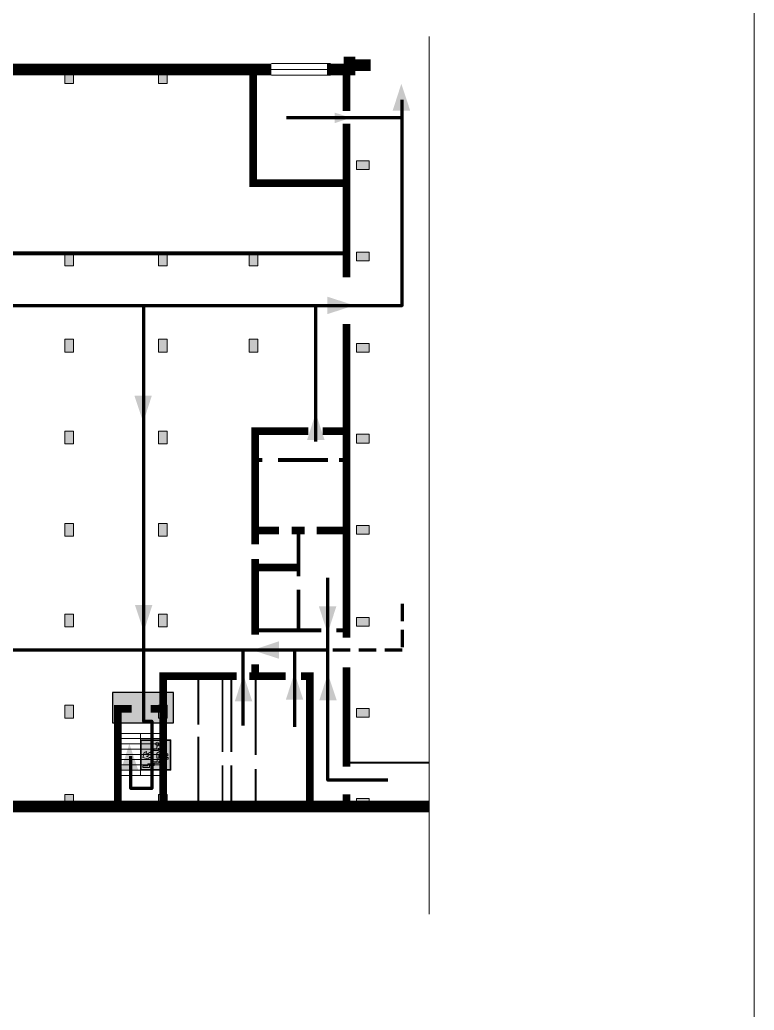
# Model space of a CAD drawing. Header units: millimetres. Extents: x 13810 to 67229, y 12374 to 21950.
# Drawn here: x 39192.7 to 39362.3, y 15043.3 to 15272 of the extents above; entities that cross this region are included whole.
import ezdxf

# ---------------------------------------------------------------- set-up
doc = ezdxf.new("R2010")
doc.units = ezdxf.units.MM
doc.linetypes.add('{ Wide Dash }', pattern=[12, 4, -2, 4, -2])
doc.layers.add('План_Штампы', color=7, linetype='Continuous')

# ---------------------------------------------------------------- blocks, each defined once
blk = doc.blocks.new('A$C7B4425F7')
at = {"true_color": 0xffffff}
blk.add_hatch(color=7, dxfattribs=at).paths.add_polyline_path([(0, 0), (-16, 0), (-16, -8), (0, -8)])
h = blk.add_hatch(color=126)
h.paths.add_polyline_path([(-0.2, -0.2), (-15.8, -0.2), (-15.8, -7.8), (-0.2, -7.8)])
h.paths.add_polyline_path([(-11.76, -2.03), (-11.76, -3.66), (-11.17, -3.66, -0.568275), (-11.17, -6.18), (-12.58, -6.18), (-12.58, -2.03)], flags=16)
h.paths.add_polyline_path([(-13.33, -4.12, -0.495768), (-13.59, -6.18), (-15.03, -6.18), (-15.03, -2.03), (-13.59, -2.03, -0.487973)], flags=16)
h.paths.add_polyline_path([(-10.25, -2.03), (-9.48, -2.03), (-9.48, -6.18), (-10.25, -6.18)], flags=16)
h.paths.add_polyline_path([(-13.84, -3.69), (-14.24, -3.69), (-14.24, -3.03), (-13.9, -3.03, -0.692621)], flags=0)
h.paths.add_polyline_path([(-9.15, -2.03), (-8.4, -2.03), (-8.04, -3.07), (-7.68, -2.03), (-6.93, -2.03), (-7.64, -4.1), (-6.93, -6.18), (-7.68, -6.18), (-8.04, -5.14), (-8.4, -6.18), (-9.15, -6.18), (-8.44, -4.1)], flags=16)
h.paths.add_polyline_path([(-11.76, -4.46), (-11.42, -4.46, -0.692621), (-11.36, -5.12), (-11.76, -5.12)], flags=0)
h.paths.add_polyline_path([(-13.9, -5.2), (-14.24, -5.2), (-14.24, -4.55), (-13.84, -4.55, -0.708038)], flags=0)
edge = h.paths.add_edge_path(flags=16)
edge.add_ellipse((-5.51, -4.08), major_axis=(0, 2.05), ratio=0.586184, start_angle=0, end_angle=360)
edge = h.paths.add_edge_path(flags=0)
edge.add_ellipse((-5.51, -4.08), major_axis=(0, 1.14), ratio=0.454828, start_angle=0, end_angle=360)
h.paths.add_polyline_path([(-4.13, -4.96, 0.377264), (-3.48, -4.52, 0.0555), (-3.16, -2.03), (-1.66, -2.03), (-1.66, -4.96), (-0.96, -4.96), (-0.96, -7.01), (-1.75, -7.01), (-1.75, -6.18), (-3.3, -6.18), (-3.3, -7.02), (-4.13, -7.02)], flags=16)
h.paths.add_polyline_path([(-2.73, -2.91), (-2.28, -2.91), (-2.28, -4.96), (-3.05, -4.96, 0.079136)], flags=0)
at = {"color": 126}
blk.add_lwpolyline([(-16, -8), (0, -8), (0, 0), (-16, 0)], close=True, dxfattribs=at)
blk = doc.blocks.new('вниз 3')
at = {"lineweight": 0, "true_color": 0xffffff}
h = blk.add_hatch(color=7, dxfattribs=at)
h.dxf.hatch_style = 1
h.paths.add_polyline_path([(40997.5, -4475.69), (40997.25, -4475.28), (40995.76, -4476.15), (40995.97, -4475.23), (40995.39, -4475.56), (40995.05, -4476.83), (40996.33, -4477.17), (40996.91, -4476.83), (40996, -4476.55)], flags=0)
h.paths.add_polyline_path([(40999.81, -4473.95), (41000.22, -4473.95), (41000.64, -4474.67), (41001.03, -4474.43), (41000.46, -4473.49), (41000.42, -4473.49), (40999.43, -4473.49), (40998.68, -4473.92), (40998.68, -4474.57), (40997.88, -4474.57), (40997.88, -4475), (40999.14, -4475), (40999.14, -4474.43), (40999.14, -4474.38), (40999.59, -4475.15), (40998.72, -4475.67), (40998.72, -4477.06), (40999.24, -4477.06), (40999.24, -4475.96), (40999.95, -4475.56), (40999.95, -4476.43), (41001.61, -4476.43), (41001.61, -4475.88), (41000.47, -4475.88), (41000.47, -4475.12)], flags=0)
h.paths.add_polyline_path([(40999.2, -4473.24, 1), (40998.35, -4473.24, 1)], flags=0)
h.paths.add_polyline_path([(41000.46, -4477.26), (41001.69, -4477.26), (41001.69, -4476.84), (41000.03, -4476.84), (41000.03, -4477.39), (40998.78, -4477.39), (40998.78, -4477.95), (40997.53, -4477.95), (40997.53, -4478.5), (40996.29, -4478.5), (40996.29, -4479.06), (40995.05, -4479.06), (40995.05, -4479.48), (40995.29, -4479.48), (40996.72, -4479.48), (40996.72, -4478.92), (40997.97, -4478.92), (40997.97, -4478.36), (40999.2, -4478.36), (40999.2, -4477.81), (41000.46, -4477.81)], flags=0)
h.paths.add_polyline_path([(41002.37, -4472.17), (40994.37, -4472.17), (40994.37, -4480.17), (41002.37, -4480.17)])
h.paths.add_polyline_path([(41002.16, -4479.96), (40994.57, -4479.96), (40994.57, -4472.37), (41002.16, -4472.37)], flags=16)
h.paths.add_polyline_path([(41001.61, -4475.88), (41001.61, -4476.43), (40999.95, -4476.43), (40999.95, -4475.56), (40999.24, -4475.96), (40999.24, -4477.06), (40998.72, -4477.06), (40998.72, -4475.67), (40999.59, -4475.15), (40999.14, -4474.38), (40999.14, -4474.43), (40999.14, -4475), (40997.88, -4475), (40997.88, -4474.57), (40998.68, -4474.57), (40998.68, -4473.92), (40999.43, -4473.49), (41000.42, -4473.49), (41000.46, -4473.49), (41001.03, -4474.43), (41000.64, -4474.67), (41000.22, -4473.95), (40999.81, -4473.95), (41000.47, -4475.12), (41000.47, -4475.88)], flags=0)
h.paths.add_polyline_path([(41001.69, -4476.84), (41001.69, -4477.26), (41000.46, -4477.26), (41000.46, -4477.81), (40999.2, -4477.81), (40999.2, -4478.36), (40997.97, -4478.36), (40997.97, -4478.92), (40996.72, -4478.92), (40996.72, -4479.48), (40995.05, -4479.48), (40995.05, -4479.06), (40996.29, -4479.06), (40996.29, -4478.5), (40997.53, -4478.5), (40997.53, -4477.95), (40998.78, -4477.95), (40998.78, -4477.39), (41000.03, -4477.39), (41000.03, -4476.84)], flags=0)
h.paths.add_polyline_path([(40998.35, -4473.24, -1), (40999.2, -4473.24, -1)], flags=0)
h.paths.add_polyline_path([(40997.5, -4475.69), (40996, -4476.55), (40996.91, -4476.83), (40996.33, -4477.17), (40995.05, -4476.83), (40995.39, -4475.56), (40995.97, -4475.23), (40995.76, -4476.15), (40997.25, -4475.28)], flags=0)
at = {"lineweight": 0}
h = blk.add_hatch(color=126, dxfattribs=at)
h.dxf.hatch_style = 1
h.paths.add_polyline_path([(41002.16, -4472.37), (40994.57, -4472.37), (40994.57, -4479.96), (41002.16, -4479.96)])
h.paths.add_polyline_path([(40995.97, -4475.23), (40995.76, -4476.15), (40997.25, -4475.28), (40997.5, -4475.69), (40996, -4476.55), (40996.91, -4476.83), (40996.33, -4477.17), (40995.05, -4476.83), (40995.39, -4475.56)], flags=16)
h.paths.add_polyline_path([(40997.88, -4474.57), (40998.68, -4474.57), (40998.68, -4473.92), (40999.43, -4473.49), (41000.42, -4473.49), (41000.46, -4473.49), (41001.03, -4474.43), (41000.64, -4474.67), (41000.22, -4473.95), (40999.81, -4473.95), (41000.47, -4475.12), (41000.47, -4475.88), (41001.61, -4475.88), (41001.61, -4476.43), (40999.95, -4476.43), (40999.95, -4475.56), (40999.24, -4475.96), (40999.24, -4477.06), (40998.72, -4477.06), (40998.72, -4475.67), (40999.59, -4475.15), (40999.14, -4474.38), (40999.14, -4474.43), (40999.14, -4475), (40997.88, -4475)], flags=16)
h.paths.add_polyline_path([(40998.35, -4473.24, -1), (40999.2, -4473.24, -1)], flags=16)
h.paths.add_polyline_path([(40997.53, -4477.95), (40998.78, -4477.95), (40998.78, -4477.39), (41000.03, -4477.39), (41000.03, -4476.84), (41001.69, -4476.84), (41001.69, -4477.26), (41000.46, -4477.26), (41000.46, -4477.81), (40999.2, -4477.81), (40999.2, -4478.36), (40997.97, -4478.36), (40997.97, -4478.92), (40996.72, -4478.92), (40996.72, -4479.48), (40995.05, -4479.48), (40995.05, -4479.06), (40996.29, -4479.06), (40996.29, -4478.5), (40997.53, -4478.5)], flags=16)
at = {"lineweight": 0, "true_color": 0xffffff}
h = blk.add_hatch(color=7, dxfattribs=at)
h.dxf.hatch_style = 1
h.paths.add_polyline_path([(40999.2, -4473.24, 1), (40998.35, -4473.24, 1)])
h.paths.add_polyline_path([(40999.81, -4473.95), (41000.22, -4473.95), (41000.64, -4474.67), (41001.03, -4474.43), (41000.46, -4473.49), (41000.42, -4473.49), (40999.43, -4473.49), (40998.68, -4473.92), (40998.68, -4474.57), (40997.88, -4474.57), (40997.88, -4475), (40999.14, -4475), (40999.14, -4474.43), (40999.14, -4474.38), (40999.59, -4475.15), (40998.72, -4475.67), (40998.72, -4477.06), (40999.24, -4477.06), (40999.24, -4475.96), (40999.95, -4475.56), (40999.95, -4476.43), (41001.61, -4476.43), (41001.61, -4475.88), (41000.47, -4475.88), (41000.47, -4475.12)])
h.paths.add_polyline_path([(40999.2, -4477.81), (41000.46, -4477.81), (41000.46, -4477.26), (41001.69, -4477.26), (41001.69, -4476.84), (41000.03, -4476.84), (41000.03, -4477.39), (40998.78, -4477.39), (40998.78, -4477.95), (40997.53, -4477.95), (40997.53, -4478.5), (40996.29, -4478.5), (40996.29, -4479.06), (40995.05, -4479.06), (40995.05, -4479.48), (40995.29, -4479.48), (40996.72, -4479.48), (40996.72, -4478.92), (40997.97, -4478.92), (40997.97, -4478.36), (40999.2, -4478.36)])
h.paths.add_polyline_path([(40997.5, -4475.69), (40997.25, -4475.28), (40995.76, -4476.15), (40995.97, -4475.23), (40995.39, -4475.56), (40995.05, -4476.83), (40996.33, -4477.17), (40996.91, -4476.83), (40996, -4476.55)])
at = {"color": 126, "lineweight": 0}
for points in [[(40994.37, -4472.17), (41002.37, -4472.17), (41002.37, -4480.17), (40994.37, -4480.17)], [(40994.57, -4472.37), (41002.16, -4472.37), (41002.16, -4479.96), (40994.57, -4479.96)]]:
    blk.add_lwpolyline(points, close=True, dxfattribs=at)
for points in [[(40999.14, -4474.43), (40999.14, -4475), (40997.88, -4475), (40997.88, -4474.57), (40998.68, -4474.57), (40998.68, -4473.92), (40999.43, -4473.49), (41000.42, -4473.49), (41000.46, -4473.49), (41001.03, -4474.43), (41000.64, -4474.67), (41000.22, -4473.95), (40999.81, -4473.95), (41000.47, -4475.12), (41000.47, -4475.88), (41001.61, -4475.88), (41001.61, -4476.43), (40999.95, -4476.43), (40999.95, -4475.56), (40999.24, -4475.96), (40999.24, -4477.06), (40998.72, -4477.06), (40998.72, -4475.67), (40999.59, -4475.15), (40999.14, -4474.38), (40999.14, -4474.43)], [(40995.05, -4476.83), (40995.39, -4475.56), (40995.97, -4475.23), (40995.76, -4476.15), (40997.25, -4475.28), (40997.5, -4475.69), (40996, -4476.55), (40996.91, -4476.83), (40996.33, -4477.17), (40995.05, -4476.83)], [(40995.29, -4479.48), (40995.05, -4479.48), (40995.05, -4479.06), (40996.29, -4479.06), (40996.29, -4478.5), (40997.53, -4478.5), (40997.53, -4477.95), (40998.78, -4477.95), (40998.78, -4477.39), (41000.03, -4477.39), (41000.03, -4476.84), (41001.69, -4476.84), (41001.69, -4477.26), (41000.46, -4477.26), (41000.46, -4477.81), (40999.2, -4477.81), (40999.2, -4478.36), (40997.97, -4478.36), (40997.97, -4478.92), (40996.72, -4478.92), (40996.72, -4479.48), (40995.05, -4479.48)]]:
    blk.add_lwpolyline(points, dxfattribs=at)
blk.add_circle((40998.77, -4473.24), 0.426, dxfattribs=at)

msp = doc.modelspace()

# ---------------------------------------------------------------- hatches: boundary and pattern name
at = {"lineweight": 0}
h = msp.add_hatch(color=256, dxfattribs=at)
h.dxf.hatch_style = 1
h.paths.add_polyline_path([(39203.03, 15257.3), (39205.03, 15257.3), (39205.03, 15260.25), (39203.03, 15260.25)])
h = msp.add_hatch(color=256, dxfattribs=at)
h.dxf.hatch_style = 1
h.paths.add_polyline_path([(39224.69, 15257.3), (39226.7, 15257.3), (39226.7, 15260.25), (39224.69, 15260.25)])
h = msp.add_hatch(color=256, dxfattribs=at)
h.dxf.hatch_style = 1
h.paths.add_polyline_path([(39270.4, 15239.41), (39270.4, 15237.41), (39273.34, 15237.41), (39273.34, 15239.41)])
h = msp.add_hatch(color=256, dxfattribs=at)
h.dxf.hatch_style = 1
h.paths.add_polyline_path([(39203.03, 15215.16), (39205.03, 15215.16), (39205.03, 15218.11), (39203.03, 15218.11)])
h = msp.add_hatch(color=256, dxfattribs=at)
h.dxf.hatch_style = 1
h.paths.add_polyline_path([(39224.69, 15215.16), (39226.7, 15215.16), (39226.7, 15218.11), (39224.69, 15218.11)])
h = msp.add_hatch(color=256, dxfattribs=at)
h.dxf.hatch_style = 1
h.paths.add_polyline_path([(39245.59, 15215.16), (39247.59, 15215.16), (39247.59, 15218.11), (39245.59, 15218.11)])
h = msp.add_hatch(color=256, dxfattribs=at)
h.dxf.hatch_style = 1
h.paths.add_polyline_path([(39270.4, 15218.34), (39270.4, 15216.34), (39273.34, 15216.34), (39273.34, 15218.34)])
h = msp.add_hatch(color=256, dxfattribs=at)
h.dxf.hatch_style = 1
h.paths.add_polyline_path([(39270.4, 15218.34), (39270.4, 15216.34), (39273.34, 15216.34), (39273.34, 15218.34)])
h = msp.add_hatch(color=256, dxfattribs=at)
h.dxf.hatch_style = 1
h.paths.add_polyline_path([(39203.03, 15195.28), (39205.03, 15195.28), (39205.03, 15198.23), (39203.03, 15198.23)])
h = msp.add_hatch(color=256, dxfattribs=at)
h.dxf.hatch_style = 1
h.paths.add_polyline_path([(39224.69, 15195.28), (39226.7, 15195.28), (39226.7, 15198.23), (39224.69, 15198.23)])
h = msp.add_hatch(color=256, dxfattribs=at)
h.dxf.hatch_style = 1
h.paths.add_polyline_path([(39245.59, 15195.28), (39247.59, 15195.28), (39247.59, 15198.23), (39245.59, 15198.23)])
h = msp.add_hatch(color=256, dxfattribs=at)
h.dxf.hatch_style = 1
h.paths.add_polyline_path([(39270.4, 15197.27), (39270.4, 15195.26), (39273.34, 15195.26), (39273.34, 15197.27)])
h = msp.add_hatch(color=256, dxfattribs=at)
h.dxf.hatch_style = 1
h.paths.add_polyline_path([(39203.03, 15174.07), (39205.03, 15174.07), (39205.03, 15177.01), (39203.03, 15177.01)])
h = msp.add_hatch(color=256, dxfattribs=at)
h.dxf.hatch_style = 1
h.paths.add_polyline_path([(39224.69, 15174.07), (39226.7, 15174.07), (39226.7, 15177.01), (39224.69, 15177.01)])
h = msp.add_hatch(color=256, dxfattribs=at)
h.dxf.hatch_style = 1
h.paths.add_polyline_path([(39270.4, 15176.28), (39270.4, 15174.27), (39273.34, 15174.27), (39273.34, 15176.28)])
h = msp.add_hatch(color=256, dxfattribs=at)
h.dxf.hatch_style = 1
h.paths.add_polyline_path([(39203.03, 15152.77), (39205.03, 15152.77), (39205.03, 15155.71), (39203.03, 15155.71)])
h = msp.add_hatch(color=256, dxfattribs=at)
h.dxf.hatch_style = 1
h.paths.add_polyline_path([(39224.69, 15152.77), (39226.7, 15152.77), (39226.7, 15155.71), (39224.69, 15155.71)])
h = msp.add_hatch(color=256, dxfattribs=at)
h.dxf.hatch_style = 1
h.paths.add_polyline_path([(39270.4, 15155.2), (39270.4, 15153.2), (39273.34, 15153.2), (39273.34, 15155.2)])
h = msp.add_hatch(color=256, dxfattribs=at)
h.dxf.hatch_style = 1
h.paths.add_polyline_path([(39203.03, 15131.79), (39205.03, 15131.79), (39205.03, 15134.73), (39203.03, 15134.73)])
h = msp.add_hatch(color=256, dxfattribs=at)
h.dxf.hatch_style = 1
h.paths.add_polyline_path([(39224.69, 15131.79), (39226.7, 15131.79), (39226.7, 15134.73), (39224.69, 15134.73)])
h = msp.add_hatch(color=256, dxfattribs=at)
h.dxf.hatch_style = 1
h.paths.add_polyline_path([(39270.4, 15134), (39270.4, 15131.99), (39273.34, 15131.99), (39273.34, 15134)])
h = msp.add_hatch(color=256, dxfattribs=at)
h.dxf.hatch_style = 1
h.paths.add_polyline_path([(39203.03, 15110.74), (39205.03, 15110.74), (39205.03, 15113.69), (39203.03, 15113.69)])
h = msp.add_hatch(color=256, dxfattribs=at)
h.dxf.hatch_style = 1
h.paths.add_polyline_path([(39224.69, 15110.74), (39226.7, 15110.74), (39226.7, 15113.69), (39224.69, 15113.69)])
h = msp.add_hatch(color=256, dxfattribs=at)
h.dxf.hatch_style = 1
h.paths.add_polyline_path([(39270.4, 15112.92), (39270.4, 15110.92), (39273.34, 15110.92), (39273.34, 15112.92)])
h = msp.add_hatch(color=256, dxfattribs=at)
h.dxf.hatch_style = 1
h.paths.add_polyline_path([(39203.03, 15090.17), (39205.03, 15090.17), (39205.03, 15093.11), (39203.03, 15093.11)])
h = msp.add_hatch(color=256, dxfattribs=at)
h.dxf.hatch_style = 1
h.paths.add_polyline_path([(39224.69, 15090.17), (39226.7, 15090.17), (39226.7, 15093.11), (39224.69, 15093.11)])
h = msp.add_hatch(color=256, dxfattribs=at)
h.dxf.hatch_style = 1
h.paths.add_polyline_path([(39270.4, 15092.17), (39270.4, 15090.17), (39273.34, 15090.17), (39273.34, 15092.17)])

# ---------------------------------------------------------------- linework, layer by layer
at = {"color": 126, "lineweight": 0, "true_color": 0x008754}
msp.add_lwpolyline([(38762.27, 15339.05), (39362.27, 15339.05), (39362.27, 14944.05), (38762.27, 14944.05)], close=True, dxfattribs=at)
msp.add_lwpolyline([(38762.27, 15339.05), (39362.27, 15339.05), (39362.27, 14944.05), (38762.27, 14944.05)], close=True, dxfattribs=at)
msp.add_lwpolyline([(38762.27, 15339.05), (39362.27, 15339.05), (39362.27, 14944.05), (38762.27, 14944.05)], close=True, dxfattribs=at)
msp.add_lwpolyline([(38762.27, 15339.05), (39362.27, 15339.05), (39362.27, 14944.05), (38762.27, 14944.05)], close=True, dxfattribs=at)
at = {"lineweight": 0}
for points in [[(39287.23, 15268.19), (39287.23, 15065.45)], [(39250.76, 15261.9), (39264.39, 15261.9)], [(39203.03, 15257.3), (39203.03, 15260.25), (39205.03, 15260.25), (39205.03, 15257.3), (39203.03, 15257.3)], [(39224.69, 15257.3), (39224.69, 15260.25), (39226.7, 15260.25), (39226.7, 15257.3), (39224.69, 15257.3)], [(39250.76, 15260.56), (39264.39, 15260.56)], [(39250.76, 15259.22), (39264.39, 15259.22)], [(39270.4, 15239.41), (39273.34, 15239.41), (39273.34, 15237.41), (39270.4, 15237.41), (39270.4, 15239.41)], [(39203.03, 15215.16), (39203.03, 15218.11), (39205.03, 15218.11), (39205.03, 15215.16), (39203.03, 15215.16)], [(39224.69, 15215.16), (39224.69, 15218.11), (39226.7, 15218.11), (39226.7, 15215.16), (39224.69, 15215.16)], [(39245.59, 15215.16), (39245.59, 15218.11), (39247.59, 15218.11), (39247.59, 15215.16), (39245.59, 15215.16)], [(39270.4, 15218.34), (39273.34, 15218.34), (39273.34, 15216.34), (39270.4, 15216.34), (39270.4, 15218.34)], [(39270.4, 15218.34), (39273.34, 15218.34), (39273.34, 15216.34), (39270.4, 15216.34), (39270.4, 15218.34)], [(39203.03, 15195.28), (39203.03, 15198.23), (39205.03, 15198.23), (39205.03, 15195.28), (39203.03, 15195.28)], [(39224.69, 15195.28), (39224.69, 15198.23), (39226.7, 15198.23), (39226.7, 15195.28), (39224.69, 15195.28)], [(39245.59, 15195.28), (39245.59, 15198.23), (39247.59, 15198.23), (39247.59, 15195.28), (39245.59, 15195.28)], [(39270.4, 15197.27), (39273.34, 15197.27), (39273.34, 15195.26), (39270.4, 15195.26), (39270.4, 15197.27)], [(39203.03, 15174.07), (39203.03, 15177.01), (39205.03, 15177.01), (39205.03, 15174.07), (39203.03, 15174.07)], [(39224.69, 15174.07), (39224.69, 15177.01), (39226.7, 15177.01), (39226.7, 15174.07), (39224.69, 15174.07)], [(39270.4, 15176.28), (39273.34, 15176.28), (39273.34, 15174.27), (39270.4, 15174.27), (39270.4, 15176.28)], [(39203.03, 15152.77), (39203.03, 15155.71), (39205.03, 15155.71), (39205.03, 15152.77), (39203.03, 15152.77)], [(39224.69, 15152.77), (39224.69, 15155.71), (39226.7, 15155.71), (39226.7, 15152.77), (39224.69, 15152.77)], [(39270.4, 15155.2), (39273.34, 15155.2), (39273.34, 15153.2), (39270.4, 15153.2), (39270.4, 15155.2)], [(39203.03, 15131.79), (39203.03, 15134.73), (39205.03, 15134.73), (39205.03, 15131.79), (39203.03, 15131.79)], [(39224.69, 15131.79), (39224.69, 15134.73), (39226.7, 15134.73), (39226.7, 15131.79), (39224.69, 15131.79)], [(39270.4, 15134), (39273.34, 15134), (39273.34, 15131.99), (39270.4, 15131.99), (39270.4, 15134)], [(39203.03, 15110.74), (39203.03, 15113.69), (39205.03, 15113.69), (39205.03, 15110.74), (39203.03, 15110.74)], [(39224.69, 15110.74), (39224.69, 15113.69), (39226.7, 15113.69), (39226.7, 15110.74), (39224.69, 15110.74)], [(39270.4, 15112.92), (39273.34, 15112.92), (39273.34, 15110.92), (39270.4, 15110.92), (39270.4, 15112.92)], [(39225.66, 15107.2), (39215.26, 15107.2)], [(39225.66, 15105.98), (39215.26, 15105.98)], [(39215.26, 15105.98), (39225.66, 15105.98)], [(39220.51, 15097.49), (39220.51, 15107.2)], [(39225.66, 15104.77), (39215.26, 15104.77)], [(39215.26, 15104.77), (39225.66, 15104.77)], [(39225.66, 15103.56), (39215.26, 15103.56)], [(39215.26, 15103.56), (39225.66, 15103.56)], [(39225.66, 15102.34), (39215.26, 15102.34)], [(39215.26, 15102.34), (39225.66, 15102.34)], [(39225.66, 15101.13), (39215.26, 15101.13)], [(39215.26, 15101.13), (39225.66, 15101.13)], [(39225.66, 15099.91), (39215.26, 15099.91)], [(39215.26, 15099.91), (39225.66, 15099.91)], [(39225.66, 15098.7), (39215.26, 15098.7)], [(39215.26, 15098.7), (39225.66, 15098.7)], [(39215.26, 15097.49), (39225.66, 15097.49)], [(39203.03, 15090.17), (39203.03, 15093.11), (39205.03, 15093.11), (39205.03, 15090.17), (39203.03, 15090.17)], [(39224.69, 15090.17), (39224.69, 15093.11), (39226.7, 15093.11), (39226.7, 15090.17), (39224.69, 15090.17)], [(39270.4, 15092.17), (39273.34, 15092.17), (39273.34, 15090.17), (39270.4, 15090.17), (39270.4, 15092.17)]]:
    msp.add_lwpolyline(points, dxfattribs=at)
for points, const_width in [([(39263.6, 15260.56), (39268.78, 15260.56), (39268.78, 15263.52)], 2.67), ([(39053.65, 15260.56), (39250.76, 15260.56)], 2.67), ([(39268.08, 15234.31), (39246.56, 15234.31), (39246.56, 15260.56)], 1.78), ([(39268.08, 15250.92), (39268.08, 15260.56)], 1.78), ([(39268.78, 15261.54), (39273.69, 15261.54)], 2.67), ([(39268.08, 15248.05), (39268.08, 15212.52)], 1.78), ([(39268.08, 15218.07), (39021.57, 15218.07)], 0.891), ([(39268.08, 15201.75), (39268.08, 15129.28)], 1.78), ([(39247.02, 15150.83), (39247.02, 15176.98), (39259.3, 15176.98)], 1.78), ([(39262.62, 15176.98), (39268.08, 15176.98)], 1.78), ([(39248.66, 15170.35), (39247.02, 15170.35)], 0.891), ([(39263.83, 15170.35), (39252.29, 15170.35)], 0.891), ([(39268.08, 15170.35), (39266.38, 15170.35)], 0.891), ([(39252.55, 15154.08), (39247.02, 15154.08)], 1.78), ([(39258.48, 15154.08), (39255.42, 15154.08)], 1.78), ([(39257.01, 15143.44), (39257.01, 15154.08)], 0.891), ([(39261.22, 15154.08), (39268.08, 15154.08)], 1.78), ([(39247.02, 15129.96), (39247.02, 15147.47)], 1.78), ([(39247.02, 15145.54), (39257.01, 15145.54)], 1.78), ([(39257.01, 15140.39), (39257.01, 15131)], 0.891), ([(39262.29, 15131), (39247.02, 15131)], 0.891), ([(39265.73, 15131), (39268.08, 15131)], 0.891), ([(39247.02, 15123.15), (39247.02, 15120.38)], 1.78), ([(39268.08, 15122.43), (39268.08, 15099.53)], 1.78), ([(39242.73, 15120.38), (39225.74, 15120.38), (39225.74, 15090.17)], 1.78), ([(39233.88, 15120.38), (39233.88, 15109.2)], 0.446), ([(39239.47, 15120.38), (39239.47, 15102.9)], 0.446), ([(39241.51, 15120.38), (39241.51, 15102.9)], 0.446), ([(39254.02, 15120.38), (39245.68, 15120.38)], 1.78), ([(39247.1, 15120.38), (39247.1, 15102.18)], 0.446), ([(39259.62, 15090.17), (39259.62, 15120.38), (39257.58, 15120.38)], 1.78), ([(39218.51, 15112.86), (39215.26, 15112.86), (39215.26, 15090.17)], 1.78), ([(39222.89, 15112.86), (39225.74, 15112.86)], 1.78), ([(39233.88, 15106.45), (39233.88, 15090.17)], 0.446), ([(39239.47, 15099.85), (39239.47, 15090.17)], 0.446), ([(39241.51, 15099.85), (39241.51, 15090.17)], 0.446), ([(39247.1, 15098.93), (39247.1, 15090.17)], 0.446), ([(39287.17, 15100.44), (39268.08, 15100.44)], 0.446), ([(39268.08, 15093.13), (39268.08, 15090.17)], 1.78), ([(39024.38, 15090.33), (39287.25, 15090.33)], 2.67)]:
    msp.add_lwpolyline(points, dxfattribs=dict(at, const_width=const_width))
at = {"color": 126, "lineweight": 100, "true_color": 0x008754}
for points in [[(39221.19, 15206.04), (39280.93, 15206.04), (39280.93, 15253.52)], [(39280.93, 15249.4), (39254.28, 15249.4)], [(39019.06, 15206.04), (39221.19, 15206.04), (39221.19, 15126.43), (39221.19, 15126.43), (39221.19, 15110.01), (39223.11, 15110.01), (39223.11, 15094.47), (39218.28, 15094.47), (39218.28, 15101.9)], [(39260.99, 15174.62), (39260.99, 15206.04), (39260.99, 15206.04)], [(39277.65, 15096.39), (39263.76, 15096.39), (39263.76, 15126.43), (39263.76, 15143.09)], [(39221.19, 15126.43), (38870.72, 15126.43)], [(39263.76, 15126.43), (39221.19, 15126.43)], [(39244.14, 15126.43), (39244.14, 15109)], [(39256.09, 15126.43), (39256.09, 15108.72)]]:
    msp.add_lwpolyline(points, dxfattribs=at)
at = {"color": 126, "linetype": '{ Wide Dash }', "lineweight": 100, "true_color": 0x008754}
msp.add_lwpolyline([(39280.93, 15137.11), (39280.93, 15126.43), (39263.76, 15126.43)], dxfattribs=at)
at = {"layer": 'План_Штампы', "color": 126, "true_color": 0x008754}
for points in [[(39282.81, 15251.06), (39278.78, 15251.07), (39280.77, 15257.25)], [(39265.4, 15248.17), (39265.4, 15250.58), (39269.1, 15249.39)], [(39263.7, 15204.03), (39263.7, 15208.06), (39269.88, 15206.07)], [(39219.12, 15185.23), (39223.15, 15185.23), (39221.16, 15179.04)], [(39263.04, 15174.99), (39259.01, 15174.99), (39261, 15181.18)], [(39219.24, 15136.87), (39223.27, 15136.86), (39221.28, 15130.68)], [(39261.72, 15136.51), (39265.75, 15136.51), (39263.76, 15130.33)], [(39252.52, 15128.46), (39252.52, 15124.43), (39246.34, 15126.42)], [(39246.35, 15114.56), (39242.32, 15114.57), (39244.31, 15120.75)], [(39258.13, 15114.97), (39254.1, 15114.97), (39256.09, 15121.16)], [(39265.84, 15114.81), (39261.81, 15114.81), (39263.8, 15121)], [(39220.01, 15098.64), (39215.98, 15098.64), (39217.97, 15104.83)]]:
    msp.add_solid(points, dxfattribs=at)

# ---------------------------------------------------------------- block references
at = {"color": 126, "true_color": 0x008754, "xscale": 0.8800000000000001, "yscale": 0.8800000000000001, "zscale": 0.8800000000000001}
msp.add_blockref('вниз 3', (3145.46, 19041.25), dxfattribs=at)
at = {"layer": 'План_Штампы', "xscale": 0.8800000000000001, "yscale": 0.8800000000000001, "zscale": 0.8800000000000001}
msp.add_blockref('A$C7B4425F7', (39228.14, 15116.64), dxfattribs=at)

doc.saveas('drawing.dxf')
